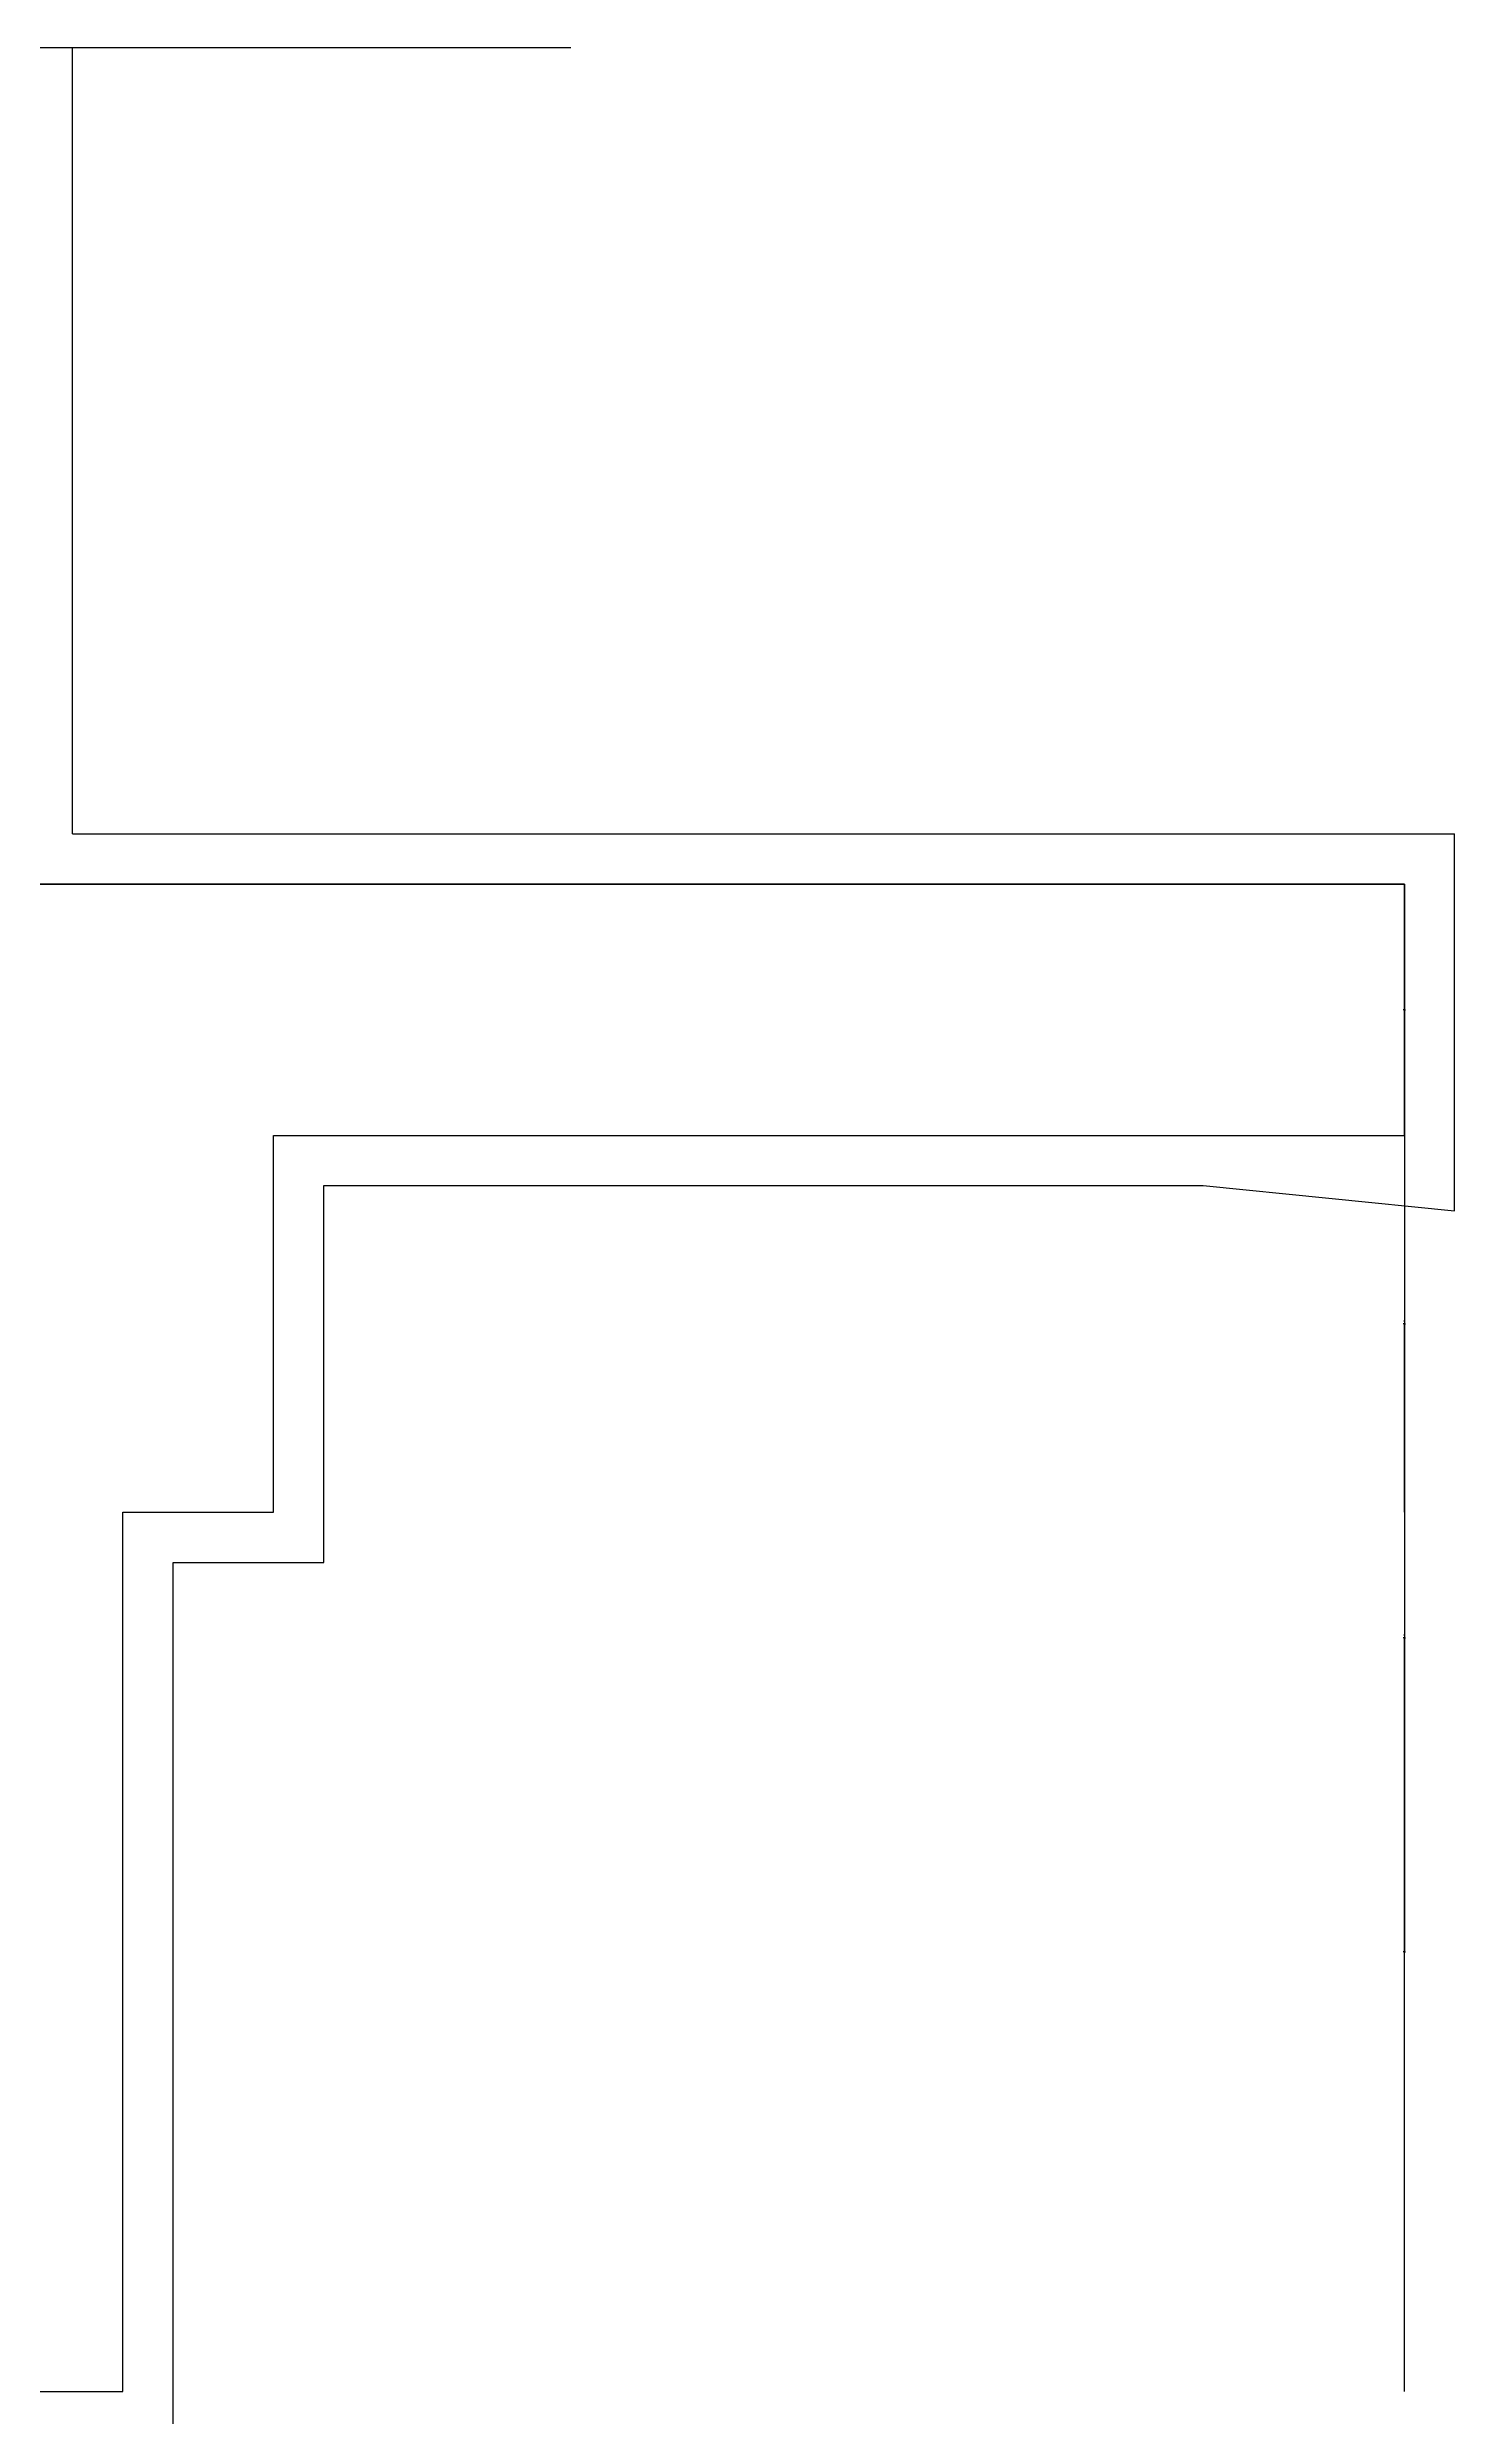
# Model space of a CAD drawing. Header units: metres. Extents: x 2560 to 14440, y -4690 to 3710.
# Drawn here: x 4050 to 4610, y -3630 to -2687 of the extents above; entities that cross this region are included whole.
import ezdxf

# ---------------------------------------------------------------- set-up
doc = ezdxf.new("R2010")
doc.units = ezdxf.units.M
for name, color, linetype in [('LM', 141, 'Continuous'), ('OTHER', 7, 'Continuous'), ('PUB_DIM', 3, 'Continuous'), ('PUB_WALL', 7, 'Continuous'), ('S_WALL', 7, 'Continuous')]:
    doc.layers.add(name, color=color, linetype=linetype)
doc.dimstyles.get("Standard").update_dxf_attribs({"dimtxt": 2.5, "dimasz": 2.5, "dimexe": 1.25, "dimexo": 0.625, "dimtad": 1, "dimcen": 2.5, "dimazin": 3, "dimtfac": 1, "dimtmove": 0, "dimatfit": 3})

# ---------------------------------------------------------------- blocks, each defined once
blk = doc.blocks.new('*D94')
for p, q in [((4590, -3020), (4590, -3320)), ((4589.75, -3320), (4589.5, -3320)), ((4590, -3620), (4590, -3320)), ((4590, -3320), (4590, -3320)), ((4590.25, -3320), (4590.5, -3320))]:
    blk.add_line(p, q)
at = {"layer": 'Defpoints'}
for p in [(4590, -3020), (4590, -3320), (4590, -3620)]:
    blk.add_point(p, dxfattribs=at)
at = {"layer": 'PUB_DIM', "insert": (4590, -3318.875), "char_height": 1, "attachment_point": 5}
blk.add_mtext('0', dxfattribs=at)
blk = doc.blocks.new('*D95')
for p, q in [((4590, -3020), (4590, -3070)), ((4589.75, -3070), (4589.5, -3070)), ((4590, -3120), (4590, -3070)), ((4590, -3070), (4590, -3070)), ((4590.25, -3070), (4590.5, -3070))]:
    blk.add_line(p, q)
at = {"layer": 'Defpoints'}
for p in [(4590, -3020), (4590, -3070), (4590, -3120)]:
    blk.add_point(p, dxfattribs=at)
at = {"layer": 'PUB_DIM', "insert": (4590, -3068.875), "char_height": 1, "attachment_point": 5}
blk.add_mtext('0', dxfattribs=at)
blk = doc.blocks.new('*D96')
for p, q in [((4590, -3120), (4590, -3195)), ((4589.75, -3195), (4589.5, -3195)), ((4590, -3270), (4590, -3195)), ((4590, -3195), (4590, -3195)), ((4590.25, -3195), (4590.5, -3195))]:
    blk.add_line(p, q)
at = {"layer": 'Defpoints'}
for p in [(4590, -3120), (4590, -3195), (4590, -3270)]:
    blk.add_point(p, dxfattribs=at)
at = {"layer": 'PUB_DIM', "insert": (4590, -3193.875), "char_height": 1, "attachment_point": 5}
blk.add_mtext('0', dxfattribs=at)
blk = doc.blocks.new('*D97')
for p, q in [((4590, -3270), (4590, -3445)), ((4589.75, -3445), (4589.5, -3445)), ((4590, -3620), (4590, -3445)), ((4590, -3445), (4590, -3445)), ((4590.25, -3445), (4590.5, -3445))]:
    blk.add_line(p, q)
at = {"layer": 'Defpoints'}
for p in [(4590, -3270), (4590, -3445), (4590, -3620)]:
    blk.add_point(p, dxfattribs=at)
at = {"layer": 'PUB_DIM', "insert": (4590, -3443.875), "char_height": 1, "attachment_point": 5}
blk.add_mtext('0', dxfattribs=at)

msp = doc.modelspace()

# ---------------------------------------------------------------- linework, layer by layer
at = {"layer": 'LM'}
for p, q in [((4060, -3000), (4060, -2686.95)), ((4060, -3000), (4610, -3000)), ((4610, -3150), (4610, -3000)), ((4160.02, -3140), (4510, -3140)), ((4160.02, -3290), (4160.02, -3140)), ((4510, -3140), (4610, -3150)), ((4100, -3640), (4100, -3290)), ((4100, -3290), (4160.02, -3290))]:
    msp.add_line(p, q, dxfattribs=at)
at = {"layer": 'OTHER'}
msp.add_line((3983.29, -2686.95), (4258.3, -2686.95), dxfattribs=at)
at = {"layer": 'PUB_WALL'}
msp.add_lwpolyline([(3405.12, -3120), (3840.02, -3120), (3840.02, -3620), (4080, -3620), (4080, -3270), (4140.02, -3270), (4140.02, -3120), (4590, -3120), (4590, -3020), (3405.12, -3020)], dxfattribs=at)
at = {"layer": 'S_WALL'}
for p, q in [((3405.12, -3020), (4590, -3020)), ((4590, -3120), (4590, -3020)), ((4140.02, -3120), (4590, -3120)), ((4140.02, -3270), (4140.02, -3120)), ((4080, -3620), (4080, -3270)), ((4080, -3270), (4140.02, -3270)), ((3840.02, -3620), (4080, -3620))]:
    msp.add_line(p, q, dxfattribs=at)

# ---------------------------------------------------------------- dimensions: what is measured, and where the dimension line sits
at = {"layer": 'PUB_DIM'}
for base, p1, p2, picture, middle in [((4590, -3320), (4590, -3620), (4590, -3020), '*D94', (4590, -3318.875)), ((4590, -3070), (4590, -3120), (4590, -3020), '*D95', (4590, -3068.875)), ((4590, -3195), (4590, -3270), (4590, -3120), '*D96', (4590, -3193.875)), ((4590, -3445), (4590, -3620), (4590, -3270), '*D97', (4590, -3443.875))]:
    dim = msp.add_linear_dim(base=base, p1=p1, p2=p2, dimstyle='Standard', dxfattribs=at)
    dim.commit()
    dim.dimension.update_dxf_attribs({"geometry": picture, "text_midpoint": middle})

doc.saveas('drawing.dxf')
